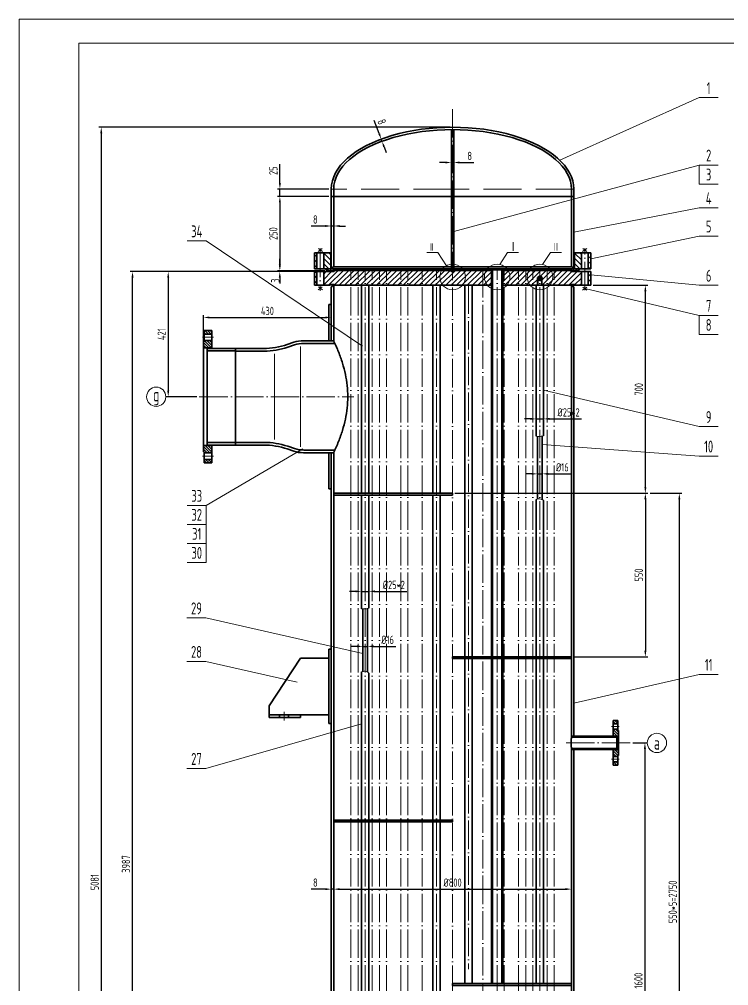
# Model space of a CAD drawing. Header units: millimetres. Extents: x -1140 to 3612, y -5124 to 1604.
# Drawn here: x -1140 to 1247, y -1648 to 1604 of the extents above; entities that cross this region are included whole.
import ezdxf
from ezdxf.enums import TextEntityAlignment as Align

# ---------------------------------------------------------------- set-up
doc = ezdxf.new("R2010")
doc.units = ezdxf.units.MM
doc.header["$LTSCALE"] = 4
for name, pattern in [('ACAD_ISO02W100', [11, 8, -3]), ('ACAD_ISO04W100', [30, 24, -3, 0, -3]), ('ACAD_ISO10W100', [18.7, 12, -3, 0.7, -3])]:
    doc.linetypes.add(name, pattern=pattern)
for name, color, linetype, lineweight in [('A 粗实线', 1, 'Continuous', 60), ('B 细实线', 7, 'Continuous', 30), ('中心线', 1, 'ACAD_ISO04W100', 18), ('中粗线', 3, 'Continuous', 35), ('标注', 7, 'Continuous', 18), ('细实线', 7, 'Continuous', 18), ('虚线', 2, 'ACAD_ISO02W100', 18)]:
    doc.layers.add(name, color=color, linetype=linetype, lineweight=lineweight)
doc.styles.add('HGCAD', font='gbenor.shx', dxfattribs={"width": 0.75, "bigfont": 'gbcbig.shx'})
doc.styles.add('HZTXT', font='Tssdeng.shx', dxfattribs={"bigfont": 'hztxt.shx'})
doc.dimstyles.new('HGCAD$0', dxfattribs={"dimscale": 8, "dimtxt": 3.5, "dimasz": 2.5, "dimexe": 1, "dimexo": 1, "dimgap": 1, "dimtad": 1, "dimdec": 1, "dimdsep": 46, "dimtxsty": 'HGCAD', "dimcen": 0, "dimadec": 1, "dimazin": 0, "dimtfac": 1, "dimtdec": 1, "dimtmove": 0, "dimatfit": 1, "dimfxl": 0, "dimarcsym": 0})
pattern_1 = [(315, (3e-12, -2477.64), (-8.980256, -8.980256), [])]

# ---------------------------------------------------------------- blocks, each defined once
blk = doc.blocks.new('*D2')
at = {"layer": 'Defpoints', "color": 0}
for p in [(782.8, 708.7), (966.5, 708.7), (317.8, 8.7)]:
    blk.add_point(p, dxfattribs=at)
at = {"layer": '标注', "color": 0, "lineweight": -2}
for p, q in [((790.8, 708.7), (974.5, 708.7)), ((966.5, 28.7), (966.5, 688.7)), ((325.8, 8.7), (974.5, 8.7))]:
    blk.add_line(p, q, dxfattribs=at)
at = {"layer": '标注', "color": 0}
for points in [[(963.2, 688.7), (969.9, 688.7), (966.5, 708.7)], [(963.2, 28.7), (969.9, 28.7), (966.5, 8.7)]]:
    blk.add_solid(points, dxfattribs=at)
at = {"layer": '标注', "color": 0, "insert": (944.5, 358.7), "char_height": 28, "attachment_point": 5, "rotation": 90, "style": 'HGCAD'}
blk.add_mtext('700', dxfattribs=at)
blk = doc.blocks.new('*D3')
at = {"layer": 'Defpoints', "color": 0}
for p in [(15.8, -506.3), (31.8, -506.3), (31.8, -506.3)]:
    blk.add_point(p, dxfattribs=at)
at = {"layer": '标注', "color": 0, "lineweight": -2}
for p, q in [((-4.2, -506.3), (-24.2, -506.3)), ((15.8, -506.3), (31.8, -506.3)), ((51.8, -506.3), (126.6, -506.3))]:
    blk.add_line(p, q, dxfattribs=at)
at = {"layer": '标注', "color": 0}
for points in [[(-4.2, -503), (-4.2, -509.7), (15.8, -506.3)], [(51.8, -503), (51.8, -509.7), (31.8, -506.3)]]:
    blk.add_solid(points, dxfattribs=at)
at = {"layer": '标注', "color": 0, "insert": (99.2, -484.3), "char_height": 28, "attachment_point": 5, "style": 'HGCAD'}
blk.add_mtext('%%C16', dxfattribs=at)
blk = doc.blocks.new('HGCAD#HGTFTK~A1Z~HGCAD图框')
at = {"layer": '细实线', "color": 7}
blk.add_lwpolyline([(10, -10), (-584, -10), (-584, 831), (10, 831)], close=True, dxfattribs=at)
at = {"layer": '细实线', "color": 2}
blk.add_lwpolyline([(0, 0), (-559, 0), (-559, 821), (0, 821)], close=True, dxfattribs=at)
blk = doc.blocks.new('*D38')
at = {"layer": 'Defpoints', "color": 0, "ltscale": 8}
for p in [(313.8, 1122.1), (321.8, 1122.1), (321.8, 1122.1)]:
    blk.add_point(p, dxfattribs=at)
at = {"layer": '标注', "color": 0, "lineweight": -2, "ltscale": 8}
for p, q in [((293.8, 1122.1), (273.8, 1122.1)), ((313.8, 1122.1), (321.8, 1122.1)), ((341.8, 1122.1), (389.1, 1122.1))]:
    blk.add_line(p, q, dxfattribs=at)
at = {"layer": '标注', "color": 0, "ltscale": 8}
for points in [[(293.8, 1125.4), (293.8, 1118.7), (313.8, 1122.1)], [(341.8, 1125.4), (341.8, 1118.7), (321.8, 1122.1)]]:
    blk.add_solid(points, dxfattribs=at)
at = {"layer": '标注', "color": 0, "ltscale": 8, "insert": (375.4, 1144.1), "char_height": 28, "attachment_point": 5, "style": 'HGCAD'}
blk.add_mtext('8', dxfattribs=at)
blk = doc.blocks.new('*D39')
at = {"layer": 'Defpoints', "color": 0, "ltscale": 8}
for p in [(77.7, 1200.8), (77.7, 1200.8), (80.3, 1193.6)]:
    blk.add_point(p, dxfattribs=at)
at = {"layer": '标注', "color": 0, "lineweight": -2, "ltscale": 8}
for p, q in [((70.7, 1219.6), (54.3, 1263.9)), ((80.3, 1193.6), (77.7, 1200.8)), ((87.3, 1174.9), (94.3, 1156.1))]:
    blk.add_line(p, q, dxfattribs=at)
at = {"layer": '标注', "color": 0, "ltscale": 8}
for points in [[(73.8, 1220.8), (67.6, 1218.4), (77.7, 1200.8)], [(90.4, 1176), (84.2, 1173.7), (80.3, 1193.6)]]:
    blk.add_solid(points, dxfattribs=at)
at = {"layer": '标注', "color": 0, "ltscale": 8, "insert": (79.6, 1258.8), "char_height": 28, "attachment_point": 5, "rotation": 290.36, "style": 'HGCAD'}
blk.add_mtext('8', dxfattribs=at)
blk = doc.blocks.new('*D40')
at = {"layer": 'Defpoints', "color": 0, "ltscale": 8}
for p in [(-90.2, 908.3), (-90.2, 908.3), (-82.2, 908.3)]:
    blk.add_point(p, dxfattribs=at)
at = {"layer": '标注', "color": 0, "lineweight": -2, "ltscale": 8}
for p, q in [((-110.2, 908.3), (-157.5, 908.3)), ((-82.2, 908.3), (-90.2, 908.3)), ((-62.2, 908.3), (-42.2, 908.3))]:
    blk.add_line(p, q, dxfattribs=at)
at = {"layer": '标注', "color": 0, "ltscale": 8}
for points in [[(-110.2, 911.6), (-110.2, 905), (-90.2, 908.3)], [(-62.2, 911.6), (-62.2, 905), (-82.2, 908.3)]]:
    blk.add_solid(points, dxfattribs=at)
at = {"layer": '标注', "color": 0, "ltscale": 8, "insert": (-143.9, 930.3), "char_height": 28, "attachment_point": 5, "style": 'HGCAD'}
blk.add_mtext('8', dxfattribs=at)
blk = doc.blocks.new('*D41')
at = {"layer": 'Defpoints', "color": 0, "ltscale": 8}
for p in [(-90.2, 1032.7), (-263.3, 1007.7), (-90.2, 1007.7)]:
    blk.add_point(p, dxfattribs=at)
at = {"layer": '标注', "color": 0, "lineweight": -2, "ltscale": 8}
for p, q in [((-263.3, 1052.7), (-263.3, 1116.1)), ((-98.2, 1032.7), (-271.3, 1032.7)), ((-263.3, 1007.7), (-263.3, 1032.7)), ((-98.2, 1007.7), (-271.3, 1007.7)), ((-263.3, 987.7), (-263.3, 967.7))]:
    blk.add_line(p, q, dxfattribs=at)
at = {"layer": '标注', "color": 0, "ltscale": 8}
for points in [[(-266.7, 1052.7), (-260, 1052.7), (-263.3, 1032.7)], [(-266.7, 987.7), (-260, 987.7), (-263.3, 1007.7)]]:
    blk.add_solid(points, dxfattribs=at)
at = {"layer": '标注', "color": 0, "ltscale": 8, "insert": (-285.3, 1094.4), "char_height": 28, "attachment_point": 5, "rotation": 90, "style": 'HGCAD'}
blk.add_mtext('25', dxfattribs=at)
blk = doc.blocks.new('*D42')
at = {"layer": 'Defpoints', "color": 0, "ltscale": 8}
for p in [(-263.3, 1007.7), (-263.3, 757.7), (-104.2, 757.7)]:
    blk.add_point(p, dxfattribs=at)
at = {"layer": '标注', "color": 0, "lineweight": -2, "ltscale": 8}
for p, q in [((-263.3, 987.7), (-263.3, 777.7)), ((-112.2, 757.7), (-271.3, 757.7))]:
    blk.add_line(p, q, dxfattribs=at)
at = {"layer": '标注', "color": 0, "ltscale": 8}
for points in [[(-266.7, 987.7), (-260, 987.7), (-263.3, 1007.7)], [(-266.7, 777.7), (-260, 777.7), (-263.3, 757.7)]]:
    blk.add_solid(points, dxfattribs=at)
at = {"layer": '标注', "color": 0, "ltscale": 8, "insert": (-285.3, 882.7), "char_height": 28, "attachment_point": 5, "rotation": 90, "style": 'HGCAD'}
blk.add_mtext('250', dxfattribs=at)
blk = doc.blocks.new('*D43')
at = {"layer": 'Defpoints', "color": 0, "ltscale": 8}
for p in [(-263.6, 754.7), (-112.2, 757.7), (-104.2, 754.7)]:
    blk.add_point(p, dxfattribs=at)
at = {"layer": '标注', "color": 0, "lineweight": -2, "ltscale": 8}
for p, q in [((-263.6, 777.7), (-263.6, 797.7)), ((-120.2, 757.7), (-271.6, 757.7)), ((-112.2, 754.7), (-271.6, 754.7)), ((-263.6, 757.7), (-263.6, 754.7)), ((-263.6, 734.7), (-263.6, 714.7))]:
    blk.add_line(p, q, dxfattribs=at)
at = {"layer": '标注', "color": 0, "ltscale": 8}
for points in [[(-266.9, 777.7), (-260.2, 777.7), (-263.6, 757.7)], [(-266.9, 734.7), (-260.2, 734.7), (-263.6, 754.7)]]:
    blk.add_solid(points, dxfattribs=at)
at = {"layer": '标注', "color": 0, "ltscale": 8, "insert": (-279, 724.5), "char_height": 28, "attachment_point": 5, "rotation": 90, "style": 'HGCAD'}
blk.add_mtext('3', dxfattribs=at)
blk = doc.blocks.new('*D44')
at = {"layer": 'Defpoints', "color": 0, "ltscale": 8}
for p in [(-263.6, 754.7), (-639.1, 333.7), (-534.4, 333.7)]:
    blk.add_point(p, dxfattribs=at)
at = {"layer": '标注', "color": 0, "lineweight": -2, "ltscale": 8}
for p, q in [((-271.6, 754.7), (-647.1, 754.7)), ((-639.1, 734.7), (-639.1, 353.7)), ((-542.4, 333.7), (-647.1, 333.7))]:
    blk.add_line(p, q, dxfattribs=at)
at = {"layer": '标注', "color": 0, "ltscale": 8}
for points in [[(-642.4, 734.7), (-635.7, 734.7), (-639.1, 754.7)], [(-642.4, 353.7), (-635.7, 353.7), (-639.1, 333.7)]]:
    blk.add_solid(points, dxfattribs=at)
at = {"layer": '标注', "color": 0, "ltscale": 8, "insert": (-661.1, 544.2), "char_height": 28, "attachment_point": 5, "rotation": 90, "style": 'HGCAD'}
blk.add_mtext('421', dxfattribs=at)
blk = doc.blocks.new('*D46')
at = {"layer": 'Defpoints', "color": 0, "ltscale": 8}
for p in [(966.5, 8.7), (716.3, -541.3), (966.5, -541.3)]:
    blk.add_point(p, dxfattribs=at)
at = {"layer": '标注', "color": 0, "lineweight": -2, "ltscale": 8}
for p, q in [((966.5, -11.3), (966.5, -521.3)), ((724.3, -541.3), (974.5, -541.3))]:
    blk.add_line(p, q, dxfattribs=at)
at = {"layer": '标注', "color": 0, "ltscale": 8}
for points in [[(963.2, -11.3), (969.9, -11.3), (966.5, 8.7)], [(963.2, -521.3), (969.9, -521.3), (966.5, -541.3)]]:
    blk.add_solid(points, dxfattribs=at)
at = {"layer": '标注', "color": 0, "ltscale": 8, "insert": (944.5, -266.3), "char_height": 28, "attachment_point": 5, "rotation": 90, "style": 'HGCAD'}
blk.add_mtext('550', dxfattribs=at)
blk = doc.blocks.new('*D47')
at = {"layer": 'Defpoints', "color": 0, "ltscale": 8}
for p in [(974.5, 8.7), (716.3, -2741.3), (1080.8, -2741.3)]:
    blk.add_point(p, dxfattribs=at)
at = {"layer": '标注', "color": 0, "lineweight": -2, "ltscale": 8}
for p, q in [((982.5, 8.7), (1088.8, 8.7)), ((1080.8, -11.3), (1080.8, -2721.3)), ((724.3, -2741.3), (1088.8, -2741.3))]:
    blk.add_line(p, q, dxfattribs=at)
at = {"layer": '标注', "color": 0, "ltscale": 8}
for points in [[(1077.5, -11.3), (1084.1, -11.3), (1080.8, 8.7)], [(1077.5, -2721.3), (1084.1, -2721.3), (1080.8, -2741.3)]]:
    blk.add_solid(points, dxfattribs=at)
at = {"layer": '标注', "color": 0, "ltscale": 8, "insert": (1058.8, -1366.3), "char_height": 28, "attachment_point": 5, "rotation": 90, "style": 'HGCAD'}
blk.add_mtext('550*5=2750', dxfattribs=at)
blk = doc.blocks.new('*D57')
at = {"layer": 'Defpoints', "color": 0, "ltscale": 8}
for p in [(915.9, -831.3), (915.9, -2431.3), (965.1, -2431.3)]:
    blk.add_point(p, dxfattribs=at)
at = {"layer": '标注', "color": 0, "lineweight": -2, "ltscale": 8}
for p, q in [((923.9, -831.3), (973.1, -831.3)), ((965.1, -851.3), (965.1, -2411.3)), ((923.9, -2431.3), (973.1, -2431.3))]:
    blk.add_line(p, q, dxfattribs=at)
at = {"layer": '标注', "color": 0, "ltscale": 8}
for points in [[(961.7, -851.3), (968.4, -851.3), (965.1, -831.3)], [(961.7, -2411.3), (968.4, -2411.3), (965.1, -2431.3)]]:
    blk.add_solid(points, dxfattribs=at)
at = {"layer": '标注', "color": 0, "ltscale": 8, "insert": (943.1, -1631.3), "char_height": 28, "attachment_point": 5, "rotation": 90, "style": 'HGCAD'}
blk.add_mtext('1600', dxfattribs=at)
blk = doc.blocks.new('*D58')
at = {"layer": 'Defpoints', "color": 0, "ltscale": 8}
for p in [(11.3, -321.4), (36.3, -321.4), (36.3, -321.4)]:
    blk.add_point(p, dxfattribs=at)
at = {"layer": '标注', "color": 0, "lineweight": -2, "ltscale": 8}
for p, q in [((-8.7, -321.4), (-28.7, -321.4)), ((11.3, -321.4), (36.3, -321.4)), ((56.3, -321.4), (164.2, -321.4))]:
    blk.add_line(p, q, dxfattribs=at)
at = {"layer": '标注', "color": 0, "ltscale": 8}
for points in [[(-8.7, -318), (-8.7, -324.7), (11.3, -321.4)], [(56.3, -318), (56.3, -324.7), (36.3, -321.4)]]:
    blk.add_solid(points, dxfattribs=at)
at = {"layer": '标注', "color": 0, "ltscale": 8, "insert": (120.2, -299.4), "char_height": 28, "attachment_point": 5, "style": 'HGCAD'}
blk.add_mtext('%%C25*2', dxfattribs=at)
blk = doc.blocks.new('*D59')
at = {"layer": 'Defpoints', "color": 0, "ltscale": 8}
for p in [(-759.2, 754.7), (-378.6, 754.7), (-271.2, -3232.3)]:
    blk.add_point(p, dxfattribs=at)
at = {"layer": '标注', "color": 0, "lineweight": -2, "ltscale": 8}
for p, q in [((-386.6, 754.7), (-767.2, 754.7)), ((-759.2, -3212.3), (-759.2, 734.7)), ((-279.2, -3232.3), (-767.2, -3232.3))]:
    blk.add_line(p, q, dxfattribs=at)
at = {"layer": '标注', "color": 0, "ltscale": 8}
for points in [[(-762.5, 734.7), (-755.8, 734.7), (-759.2, 754.7)], [(-762.5, -3212.3), (-755.8, -3212.3), (-759.2, -3232.3)]]:
    blk.add_solid(points, dxfattribs=at)
at = {"layer": '标注', "color": 0, "ltscale": 8, "insert": (-781.2, -1238.8), "char_height": 28, "attachment_point": 5, "rotation": 90, "style": 'HGCAD'}
blk.add_mtext('3987', dxfattribs=at)
blk = doc.blocks.new('*D60')
at = {"layer": 'Defpoints', "color": 0, "ltscale": 8}
for p in [(317.8, 1240.7), (-864.4, -3840.4), (-168.6, -3840.4)]:
    blk.add_point(p, dxfattribs=at)
at = {"layer": '标注', "color": 0, "lineweight": -2, "ltscale": 8}
for p, q in [((309.8, 1240.7), (-872.4, 1240.7)), ((-864.4, 1220.7), (-864.4, -3820.4)), ((-176.6, -3840.4), (-872.4, -3840.4))]:
    blk.add_line(p, q, dxfattribs=at)
at = {"layer": '标注', "color": 0, "ltscale": 8}
for points in [[(-867.8, 1220.7), (-861.1, 1220.7), (-864.4, 1240.7)], [(-867.8, -3820.4), (-861.1, -3820.4), (-864.4, -3840.4)]]:
    blk.add_solid(points, dxfattribs=at)
at = {"layer": '标注', "color": 0, "ltscale": 8, "insert": (-886.4, -1299.9), "char_height": 28, "attachment_point": 5, "rotation": 90, "style": 'HGCAD'}
blk.add_mtext('5081', dxfattribs=at)
blk = doc.blocks.new('*D64')
at = {"layer": 'Defpoints', "color": 0}
for p in [(603.8, 74.2), (619.8, 74.2), (619.8, 74.2)]:
    blk.add_point(p, dxfattribs=at)
at = {"layer": '标注', "color": 0, "lineweight": -2}
for p, q in [((583.8, 74.2), (563.8, 74.2)), ((603.8, 74.2), (619.8, 74.2)), ((639.8, 74.2), (714.6, 74.2))]:
    blk.add_line(p, q, dxfattribs=at)
at = {"layer": '标注', "color": 0}
for points in [[(583.8, 77.5), (583.8, 70.8), (603.8, 74.2)], [(639.8, 77.5), (639.8, 70.8), (619.8, 74.2)]]:
    blk.add_solid(points, dxfattribs=at)
at = {"layer": '标注', "color": 0, "insert": (687.2, 96.2), "char_height": 28, "attachment_point": 5, "style": 'HGCAD'}
blk.add_mtext('%%C16', dxfattribs=at)
blk = doc.blocks.new('*D63')
at = {"layer": 'Defpoints', "color": 0, "ltscale": 8}
for p in [(599.3, 259.1), (624.3, 259.1), (624.3, 259.1)]:
    blk.add_point(p, dxfattribs=at)
at = {"layer": '标注', "color": 0, "lineweight": -2, "ltscale": 8}
for p, q in [((579.3, 259.1), (559.3, 259.1)), ((599.3, 259.1), (624.3, 259.1)), ((644.3, 259.1), (752.2, 259.1))]:
    blk.add_line(p, q, dxfattribs=at)
at = {"layer": '标注', "color": 0, "ltscale": 8}
for points in [[(579.3, 262.5), (579.3, 255.8), (599.3, 259.1)], [(644.3, 262.5), (644.3, 255.8), (624.3, 259.1)]]:
    blk.add_solid(points, dxfattribs=at)
at = {"layer": '标注', "color": 0, "ltscale": 8, "insert": (708.2, 281.1), "char_height": 28, "attachment_point": 5, "style": 'HGCAD'}
blk.add_mtext('%%C25*2', dxfattribs=at)
blk = doc.blocks.new('*D66')
at = {"layer": 'Defpoints', "color": 0, "ltscale": 8}
for p in [(-90.2, 611.7), (-90.2, 600.5), (-520.2, 468.8)]:
    blk.add_point(p, dxfattribs=at)
at = {"layer": '标注', "color": 0, "lineweight": -2, "ltscale": 8}
for p, q in [((-520.2, 476.8), (-520.2, 608.5)), ((-500.2, 600.5), (-110.2, 600.5)), ((-90.2, 603.7), (-90.2, 592.5))]:
    blk.add_line(p, q, dxfattribs=at)
at = {"layer": '标注', "color": 0, "ltscale": 8}
for points in [[(-500.2, 603.8), (-500.2, 597.2), (-520.2, 600.5)], [(-110.2, 603.8), (-110.2, 597.2), (-90.2, 600.5)]]:
    blk.add_solid(points, dxfattribs=at)
at = {"layer": '标注', "color": 0, "ltscale": 8, "insert": (-305.2, 622.5), "char_height": 28, "attachment_point": 5, "style": 'HGCAD'}
blk.add_mtext('430', dxfattribs=at)
blk = doc.blocks.new('*D69')
at = {"layer": 'Defpoints', "color": 0, "ltscale": 8}
for p in [(-82.2, -1323.5), (717.8, -1323.5), (717.8, -1323.5)]:
    blk.add_point(p, dxfattribs=at)
at = {"layer": '标注', "color": 0, "lineweight": -2, "ltscale": 8}
blk.add_line((-62.2, -1323.5), (697.8, -1323.5), dxfattribs=at)
at = {"layer": '标注', "color": 0, "ltscale": 8}
for points in [[(-62.2, -1320.1), (-62.2, -1326.8), (-82.2, -1323.5)], [(697.8, -1320.1), (697.8, -1326.8), (717.8, -1323.5)]]:
    blk.add_solid(points, dxfattribs=at)
at = {"layer": '标注', "color": 0, "ltscale": 8, "insert": (317.8, -1301.5), "char_height": 28, "attachment_point": 5, "style": 'HGCAD'}
blk.add_mtext('%%C800', dxfattribs=at)
blk = doc.blocks.new('*D70')
at = {"layer": 'Defpoints', "color": 0, "ltscale": 8}
for p in [(-90.2, -1323.5), (-90.2, -1323.5), (-82.2, -1323.5)]:
    blk.add_point(p, dxfattribs=at)
at = {"layer": '标注', "color": 0, "lineweight": -2, "ltscale": 8}
for p, q in [((-110.2, -1323.5), (-157.5, -1323.5)), ((-82.2, -1323.5), (-90.2, -1323.5)), ((-62.2, -1323.5), (-42.2, -1323.5))]:
    blk.add_line(p, q, dxfattribs=at)
at = {"layer": '标注', "color": 0, "ltscale": 8}
for points in [[(-110.2, -1320.1), (-110.2, -1326.8), (-90.2, -1323.5)], [(-62.2, -1320.1), (-62.2, -1326.8), (-82.2, -1323.5)]]:
    blk.add_solid(points, dxfattribs=at)
at = {"layer": '标注', "color": 0, "ltscale": 8, "insert": (-143.9, -1301.5), "char_height": 28, "attachment_point": 5, "style": 'HGCAD'}
blk.add_mtext('8', dxfattribs=at)

msp = doc.modelspace()

# ---------------------------------------------------------------- hatches: boundary and pattern name
at = {"layer": '中粗线', "ltscale": 8}
h = msp.add_hatch(dxfattribs=at)
h.set_pattern_fill('ANSI37', color=256, style=0)
h.set_pattern_definition([(315, (3e-12, -2477.6405), (-2.245064, -2.245064), []), (225, (3e-12, -2477.6405), (-2.245064, 2.245064), [])])
h.paths.add_polyline_path([(317.78, 757.68), (317.78, 754.68), (313.28, 754.68), (313.28, 757.68)])
h.paths.add_polyline_path([(317.78, 757.68), (322.28, 757.68), (322.28, 754.68), (317.78, 754.68)])
at = {"layer": '细实线', "ltscale": 8}
h = msp.add_hatch(dxfattribs=at)
h.set_pattern_fill('ANSI31', color=256, scale=4, style=0)
h.set_pattern_definition(pattern_1)
h.paths.add_polyline_path([(-138.72, 817.68), (-147.22, 817.68), (-147.22, 763.68), (-138.72, 763.68)])
h = msp.add_hatch(dxfattribs=at)
h.set_pattern_fill('ANSI31', color=256, scale=4, style=0)
h.set_pattern_definition(pattern_1)
h.paths.add_polyline_path([(-138.72, 763.68), (-147.22, 763.68), (-147.22, 817.68), (-138.72, 817.68)], flags=17)
h.paths.add_polyline_path([(-92.22, 763.68), (-115.72, 763.68), (-115.72, 817.68), (-97.41, 817.68), (-92.22, 814.68)], flags=17)
h.paths.add_polyline_path([(782.78, 763.68), (782.78, 817.68), (774.28, 817.68), (774.28, 763.68)])
h.paths.add_polyline_path([(-147.22, 763.68), (-147.22, 817.68), (-138.72, 817.68), (-138.72, 763.68)])
h.paths.add_polyline_path([(751.28, 763.68), (751.28, 817.68), (732.98, 817.68), (727.78, 814.68), (727.78, 763.68)])
h.paths.add_polyline_path([(-115.72, 763.68), (-115.72, 817.68), (-97.41, 817.68), (-92.22, 814.68), (-92.22, 763.68)])
h = msp.add_hatch(dxfattribs=at)
h.set_pattern_fill('ANSI31', color=256, scale=4, style=0)
h.set_pattern_definition(pattern_1)
h.paths.add_polyline_path([(-92.22, 814.68), (-97.41, 817.68), (-115.72, 817.68), (-115.72, 763.68), (-92.22, 763.68)])
h = msp.add_hatch(dxfattribs=at)
h.set_pattern_fill('ANSI31', color=256, scale=4, style=0)
h.paths.add_polyline_path([(782.78, 754.68), (774.28, 754.68), (774.28, 752.68), (782.78, 752.68)])
h.paths.add_polyline_path([(611.78, 758.68), (587.78, 758.68), (587.78, 752.68), (611.78, 752.68)])
h.paths.add_polyline_path([(635.78, 758.68), (611.78, 758.68), (611.78, 752.68), (635.78, 752.68)])
h.paths.add_polyline_path([(659.78, 758.68), (635.78, 758.68), (635.78, 752.68), (659.78, 752.68)])
h.paths.add_polyline_path([(751.28, 754.68), (717.78, 754.68), (715.78, 754.68), (715.78, 758.68), (659.78, 758.68), (659.78, 752.68), (751.28, 752.68)])
h.paths.add_polyline_path([(448.78, 758.68), (419.78, 758.68), (419.78, 752.68), (448.78, 752.68)])
h.paths.add_polyline_path([(491.78, 758.68), (486.78, 758.68), (486.78, 752.68), (491.78, 752.68)])
h.paths.add_polyline_path([(539.78, 758.68), (491.78, 758.68), (491.78, 752.68), (539.78, 752.68)])
h.paths.add_polyline_path([(563.78, 758.68), (539.78, 758.68), (539.78, 752.68), (563.78, 752.68)])
h.paths.add_polyline_path([(587.78, 758.68), (563.78, 758.68), (563.78, 752.68), (587.78, 752.68)])
h.paths.add_polyline_path([(419.78, 758.68), (322.78, 758.68), (322.78, 754.68), (317.78, 754.68), (317.78, 752.68), (419.78, 752.68)])
h.paths.add_polyline_path([(-0.22, 758.68), (-24.22, 758.68), (-24.22, 752.68), (-0.22, 752.68)])
h.paths.add_polyline_path([(23.78, 758.68), (-0.22, 758.68), (-0.22, 752.68), (23.78, 752.68)])
h.paths.add_polyline_path([(47.78, 758.68), (23.78, 758.68), (23.78, 752.68), (47.78, 752.68)])
h.paths.add_polyline_path([(71.78, 758.68), (47.78, 758.68), (47.78, 752.68), (71.78, 752.68)])
h.paths.add_polyline_path([(95.78, 758.68), (71.78, 758.68), (71.78, 752.68), (95.78, 752.68)])
h.paths.add_polyline_path([(143.78, 758.68), (95.78, 758.68), (95.78, 752.68), (143.78, 752.68)])
h.paths.add_polyline_path([(167.78, 758.68), (143.78, 758.68), (143.78, 752.68), (167.78, 752.68)])
h.paths.add_polyline_path([(215.78, 758.68), (167.78, 758.68), (167.78, 752.68), (215.78, 752.68)])
h.paths.add_polyline_path([(263.78, 758.68), (215.78, 758.68), (215.78, 752.68), (263.78, 752.68)])
h.paths.add_polyline_path([(317.78, 754.68), (312.78, 754.68), (312.78, 758.68), (263.78, 758.68), (263.78, 752.68), (317.78, 752.68)])
h.paths.add_polyline_path([(-138.72, 754.68), (-147.22, 754.68), (-147.22, 752.68), (-138.72, 752.68)])
h.paths.add_polyline_path([(-24.22, 758.68), (-80.22, 758.68), (-80.22, 754.68), (-104.22, 754.68), (-115.72, 754.68), (-115.72, 752.68), (-24.22, 752.68)])
h.paths.add_polyline_path([(438.78, 752.68), (419.78, 752.68), (419.78, 708.68), (438.78, 708.68)])
h.paths.add_polyline_path([(419.78, 752.68), (400.78, 752.68), (400.78, 708.68), (419.78, 708.68)])
h.paths.add_polyline_path([(-138.72, 708.68), (-147.22, 708.68), (-147.22, 752.68), (-138.72, 752.68)])
h.paths.add_polyline_path([(317.78, 708.68), (-80.72, 708.68), (-80.72, 711.68), (-91.72, 711.68), (-94.72, 708.68), (-115.72, 708.68), (-115.72, 752.68), (317.78, 752.68)])
h.paths.add_polyline_path([(400.78, 708.68), (317.78, 708.68), (317.78, 752.68), (400.78, 752.68)])
h.paths.add_polyline_path([(782.78, 708.68), (774.28, 708.68), (774.28, 752.68), (782.78, 752.68)])
h.paths.add_polyline_path([(449.67, 753.55), (449.67, 747.36), (454.92, 747.36), (454.92, 753.55)], flags=9)
h.paths.add_polyline_path([(448.78, 708.68), (448.78, 752.68), (438.78, 752.68), (438.78, 708.68)])
h.paths.add_polyline_path([(603.78, 727.18), (605.28, 727.18), (605.28, 735.05), (611.78, 738.8), (618.28, 735.05), (618.28, 727.18), (619.78, 727.18), (619.78, 708.68), (716.28, 708.68), (716.28, 711.68), (727.28, 711.68), (730.28, 708.68), (751.28, 708.68), (751.28, 752.68), (486.78, 752.68), (486.78, 708.68), (603.78, 708.68)])
h = msp.add_hatch(dxfattribs=at)
h.set_pattern_fill('_USER', color=256, scale=2, angle=45, style=0, double=1, pattern_type=0)
h.set_pattern_definition([(315, (18.4045, 2060.4297), (-1.4142136, -1.4142136), []), (225, (18.4045, 2060.4297), (-1.4142136, 1.4142136), [])])
h.paths.add_polyline_path([(740.28, 757.68), (746.28, 763.68), (740.28, 763.68)])
h.paths.add_polyline_path([(-104.72, 757.68), (-110.72, 763.68), (-104.72, 763.68)])
h = msp.add_hatch(dxfattribs=at)
h.set_pattern_fill('ANSI31', color=256, scale=2, style=0)
h.paths.add_polyline_path([(740.28, 763.68), (717.78, 763.68), (717.78, 757.68), (739.78, 757.68), (740.28, 757.68)])
h.paths.add_polyline_path([(-82.22, 757.68), (-104.22, 757.68), (-104.72, 757.68), (-104.72, 763.68), (-82.22, 763.68)])
h = msp.add_hatch(dxfattribs=at)
h.set_pattern_fill('_USER', color=256, scale=2, angle=45, style=0, double=1, pattern_type=0)
h.set_pattern_definition([(45, (-2e-12, -3), (-1.4142136, 1.4142136), []), (135, (-2e-12, -3), (-1.4142136, -1.4142136), [])])
h.paths.add_polyline_path([(739.78, 754.68), (739.78, 757.68), (719.78, 757.68), (719.78, 754.68)])
h.paths.add_polyline_path([(-104.22, 754.68), (-104.22, 757.68), (-84.22, 757.68), (-84.22, 754.68)])
h = msp.add_hatch(dxfattribs=at)
h.set_pattern_fill('ANSI31', color=256, scale=2, angle=90, style=0)
h.set_pattern_definition([(135, (-130, 0.086), (-4.49013, -4.49013), [])])
h.paths.add_polyline_path([(-492.22, 556.27), (-518.22, 556.27), (-518.22, 544.77), (-492.22, 544.77)])
h.paths.add_polyline_path([(-492.22, 111.27), (-518.22, 111.27), (-518.22, 122.77), (-492.22, 122.77)])
h.paths.add_polyline_path([(-492.22, 497.77), (-520.22, 497.77), (-520.22, 518.77), (-518.22, 518.77), (-518.22, 522.77), (-492.22, 522.77)])
h.paths.add_polyline_path([(-492.22, 169.77), (-520.22, 169.77), (-520.22, 148.77), (-518.22, 148.77), (-518.22, 144.77), (-492.22, 144.77)])
h = msp.add_hatch(dxfattribs=at)
h.set_pattern_fill('ANSI31', color=256, scale=2, angle=90, style=0)
h.paths.add_polyline_path([(857.78, -906.32), (873.78, -906.32), (873.78, -895.32), (857.78, -895.32)])
h.paths.add_polyline_path([(857.78, -756.32), (873.78, -756.32), (873.78, -767.32), (857.78, -767.32)])
h.paths.add_polyline_path([(857.78, -854.32), (875.78, -854.32), (875.78, -873.32), (873.78, -873.32), (873.78, -877.32), (857.78, -877.32)])
h.paths.add_polyline_path([(857.78, -808.32), (875.78, -808.32), (875.78, -789.32), (873.78, -789.32), (873.78, -785.32), (857.78, -785.32)])

# ---------------------------------------------------------------- linework, layer by layer
at = {"layer": 'A 粗实线'}
for p, q in [((611.78, 732.51), (603.78, 732.51)), ((603.78, 727.18), (605.28, 728.68)), ((611.78, 727.18), (603.78, 727.18)), ((605.28, 735.05), (611.78, 738.8)), ((605.28, 728.68), (605.28, 735.05)), ((611.78, 735.05), (605.28, 735.05)), ((611.78, 728.68), (605.28, 728.68)), ((618.28, 735.05), (611.78, 738.8)), ((611.78, 735.05), (618.28, 735.05)), ((611.78, 732.51), (619.78, 732.51)), ((611.78, 728.68), (618.28, 728.68)), ((611.78, 727.18), (619.78, 727.18)), ((618.28, 728.68), (618.28, 735.05)), ((619.78, 727.18), (618.28, 728.68))]:
    msp.add_line(p, q, dxfattribs=at)
at = {"layer": 'B 细实线'}
for p, q in [((603.78, 708.68), (603.78, 732.51)), ((605.28, 708.68), (605.28, 728.68)), ((618.28, 708.68), (618.28, 728.68)), ((619.78, 708.68), (619.78, 732.51))]:
    msp.add_line(p, q, dxfattribs=at)
at = {"layer": '中心线'}
for p, q in [((317.78, 1302.06), (317.78, -3751.94)), ((-127.22, 832.1), (-127.22, 689.68)), ((762.78, 691.85), (762.78, 832.39)), ((-24.22, -3236.32), (-24.22, 758.68)), ((-0.22, -3236.32), (-0.22, 758.68)), ((23.78, -3236.32), (23.78, 758.68)), ((47.78, -3236.32), (47.78, 758.68)), ((71.78, -3236.32), (71.78, 758.68)), ((95.78, -3236.32), (95.78, 758.68)), ((143.78, -3236.32), (143.78, 758.68)), ((167.78, -3236.32), (167.78, 758.68)), ((215.78, -3236.32), (215.78, 758.68)), ((263.78, -3236.32), (263.78, 758.68)), ((419.78, 763.68), (419.78, -3236.32)), ((467.78, -3236.32), (467.78, 758.68)), ((491.78, -3236.32), (491.78, 758.68)), ((539.78, -3236.32), (539.78, 758.68)), ((563.78, -3236.32), (563.78, 758.68)), ((587.78, -3236.32), (587.78, 758.68)), ((611.78, -3236.32), (611.78, 758.68)), ((635.78, -3236.32), (635.78, 758.68)), ((659.78, -3236.32), (659.78, 758.68)), ((371.78, 708.68), (371.78, -1593.25)), ((-487.22, 533.77), (-523.22, 533.77)), ((-534.37, 333.68), (-14.04, 333.68)), ((-487.22, 133.77), (-523.22, 133.77)), ((875.78, -789.32), (873.78, -789.32)), ((915.95, -831.32), (697.65, -831.32))]:
    msp.add_line(p, q, dxfattribs=at)
at = {"layer": '中心线', "color": 1, "linetype": 'ACAD_ISO10W100'}
for p, q in [((852.78, -776.32), (878.78, -776.32)), ((851.78, -831.32), (883.78, -831.32)), ((852.78, -886.32), (878.78, -886.32))]:
    msp.add_line(p, q, dxfattribs=at)
at = {"layer": '中粗线', "ltscale": 8}
for p, q in [((313.78, 757.68), (313.78, 1232.67)), ((321.78, 757.68), (321.78, 1232.67)), ((-90.22, 1007.68), (-90.22, 1032.68)), ((-82.22, 1007.68), (-82.22, 1032.68)), ((717.78, 1007.68), (717.78, 1032.68)), ((725.78, 1007.68), (725.78, 1032.68)), ((-90.22, 768.54), (-90.22, 1007.68)), ((313.78, 1007.68), (-90.22, 1007.68)), ((313.78, 1007.68), (-90.22, 1007.68)), ((-82.22, 770.68), (-82.22, 1007.68)), ((725.78, 1007.68), (321.78, 1007.68)), ((725.78, 1007.68), (321.78, 1007.68)), ((717.78, 770.68), (717.78, 1007.68)), ((725.78, 768.54), (725.78, 1007.68)), ((-90.22, 817.68), (-147.22, 817.68)), ((-147.22, 763.68), (-147.22, 817.68)), ((-138.72, 763.68), (-138.72, 817.68)), ((-115.72, 763.68), (-115.72, 817.68)), ((-92.22, 814.68), (-97.41, 817.68)), ((-92.22, 763.68), (-92.22, 814.68)), ((-90.22, 814.68), (-92.22, 814.68)), ((782.78, 817.68), (725.78, 817.68)), ((727.78, 814.68), (725.78, 814.68)), ((727.78, 814.68), (732.98, 817.68)), ((727.78, 763.68), (727.78, 814.68)), ((751.28, 763.68), (751.28, 817.68)), ((774.28, 763.68), (774.28, 817.68)), ((782.78, 763.68), (782.78, 817.68)), ((313.78, 763.68), (-147.22, 763.68)), ((313.78, 763.68), (-147.22, 763.68)), ((-147.22, 754.68), (-147.22, 708.68)), ((-147.22, 754.68), (-82.22, 754.68)), ((-147.22, 752.68), (-138.72, 752.68)), ((-138.72, 754.68), (-138.72, 708.68)), ((-115.72, 754.68), (-115.72, 708.68)), ((-104.72, 757.68), (-110.72, 763.68)), ((-104.72, 757.68), (-104.72, 763.68)), ((-104.72, 757.68), (-82.22, 757.68)), ((-80.22, 757.68), (-104.22, 757.68)), ((-80.22, 754.68), (-104.22, 754.68)), ((-82.22, 770.68), (-92.22, 768)), ((313.78, 770.68), (-82.22, 770.68)), ((-82.22, 757.68), (-82.22, 763.68)), ((-82.22, 758.68), (313.78, 758.68)), ((-82.22, 754.68), (-80.22, 754.68)), ((-82.22, 754.68), (-80.22, 754.68)), ((313.78, 758.68), (-80.22, 758.68)), ((-80.22, 758.68), (-80.22, 754.68)), ((312.78, 754.68), (312.78, 758.68)), ((322.78, 754.68), (312.78, 754.68)), ((313.28, 754.68), (313.28, 757.68)), ((322.28, 757.68), (313.28, 757.68)), ((717.78, 770.68), (321.78, 770.68)), ((782.78, 763.68), (321.78, 763.68)), ((782.78, 763.68), (321.78, 763.68)), ((321.78, 758.68), (400.78, 758.68)), ((448.78, 758.68), (321.78, 758.68)), ((322.28, 754.68), (322.28, 757.68)), ((322.78, 754.68), (322.78, 758.68)), ((438.78, 758.68), (448.78, 758.68)), ((448.78, 761.18), (448.78, -541.32)), ((448.78, 761.18), (486.78, 761.18)), ((448.78, 761.18), (486.78, 761.18)), ((448.78, 761.18), (486.78, 761.18)), ((451.78, 761.18), (451.78, -541.32)), ((483.78, 761.18), (483.78, -541.32)), ((486.78, 761.18), (486.78, -541.32)), ((715.78, 758.68), (486.78, 758.68)), ((486.78, 758.68), (717.78, 758.68)), ((715.78, 758.68), (715.78, 754.68)), ((717.78, 754.68), (715.78, 754.68)), ((717.78, 770.68), (727.78, 768)), ((717.78, 757.68), (717.78, 763.68)), ((717.78, 757.68), (740.28, 757.68)), ((782.78, 754.68), (717.78, 754.68)), ((740.28, 757.68), (740.28, 763.68)), ((740.28, 757.68), (746.28, 763.68)), ((751.28, 754.68), (751.28, 708.68)), ((774.28, 754.68), (774.28, 708.68)), ((782.78, 754.68), (782.78, 708.68)), ((-94.72, 708.68), (-147.22, 708.68)), ((-94.72, 708.68), (-91.72, 711.68)), ((-80.72, 711.68), (-91.72, 711.68)), ((-84.22, 711.68), (-90.22, 701.29)), ((-90.22, 701.29), (-90.22, 522.18)), ((-82.22, 711.68), (-82.22, 522.06)), ((-80.72, 711.68), (-80.72, 708.68)), ((448.78, 708.68), (-80.72, 708.68)), ((717.78, 708.68), (486.78, 708.68)), ((716.28, 711.68), (727.28, 711.68)), ((716.28, 711.68), (716.28, 708.68)), ((717.78, 711.68), (717.78, -808.82)), ((719.78, 711.68), (725.78, 701.29)), ((782.78, 708.68), (721.52, 708.68)), ((725.78, 701.29), (725.78, -808.82)), ((730.28, 708.68), (727.28, 711.68)), ((-98.22, 643.68), (-90.22, 643.68)), ((-98.22, 643.68), (-98.22, 522.18)), ((-492.22, 556.27), (-518.22, 556.27)), ((-518.22, 556.27), (-518.22, 518.77)), ((-492.22, 556.27), (-492.22, 496.27)), ((-492.22, 544.77), (-518.22, 544.77)), ((-492.22, 522.77), (-518.22, 522.77)), ((-82.22, 522.18), (-184.06, 522.18)), ((-518.22, 518.77), (-520.22, 518.77)), ((-520.22, 518.77), (-520.22, 148.77)), ((-492.22, 497.77), (-520.22, 497.77)), ((-520.22, 496.35), (-520.22, 171.18)), ((-520.22, 496.27), (-520.22, 171.27)), ((-508.22, 496.27), (-508.22, 171.27)), ((-412.22, 496.27), (-508.22, 496.27)), ((-412.22, 488.29), (-508.22, 488.29)), ((-412.22, 496.35), (-412.22, 171.18)), ((-318.31, 496.27), (-412.22, 496.27)), ((-238.38, 509.39), (-216.03, 516.93)), ((-236.9, 500.39), (-214.55, 507.93)), ((-78.17, 513.18), (-182.58, 513.18)), ((-316.83, 487.27), (-412.22, 487.27)), ((-492.22, 169.77), (-520.22, 169.77)), ((-412.22, 179.24), (-508.22, 179.24)), ((-412.22, 171.27), (-508.22, 171.27)), ((-492.22, 171.27), (-492.22, 111.27)), ((-316.83, 180.09), (-412.22, 180.09)), ((-318.31, 171.09), (-412.22, 171.09)), ((-236.9, 166.97), (-214.55, 159.43)), ((-520.22, 148.77), (-518.22, 148.77)), ((-518.22, 111.27), (-518.22, 148.77)), ((-492.22, 144.77), (-518.22, 144.77)), ((-238.38, 157.97), (-216.03, 150.43)), ((-82.22, 145.18), (-184.06, 145.18)), ((-78.17, 154.18), (-182.58, 154.18)), ((-98.22, 145.18), (-98.22, 23.68)), ((-90.22, 145.18), (-90.22, -3178.93)), ((-82.22, 145.18), (-82.22, -3189.32)), ((-492.22, 122.77), (-518.22, 122.77)), ((-492.22, 111.27), (-518.22, 111.27)), ((-98.22, 23.68), (-90.22, 23.68)), ((-90.22, -516.32), (-98.22, -516.32)), ((-98.22, -766.32), (-98.22, -516.32)), ((-194.36, -546.32), (-299.36, -706.32)), ((-98.22, -546.32), (-194.36, -546.32)), ((448.78, -547.32), (448.78, -1641.32)), ((451.78, -547.32), (451.78, -1641.32)), ((483.78, -547.32), (483.78, -1641.32)), ((486.78, -547.32), (486.78, -1641.32)), ((-299.36, -706.32), (-299.36, -746.32)), ((-98.22, -736.32), (-299.36, -736.32)), ((-299.36, -746.32), (-194.36, -746.32)), ((-264.36, -746.32), (-264.36, -736.32)), ((-234.36, -746.32), (-234.36, -736.32)), ((-194.36, -736.32), (-194.36, -746.32)), ((-90.22, -766.32), (-98.22, -766.32)), ((857.78, -756.32), (873.78, -756.32)), ((857.78, -808.82), (857.78, -756.32)), ((857.78, -767.32), (873.78, -767.32)), ((873.78, -756.32), (873.78, -789.32)), ((870.78, -812.32), (717.6, -812.32)), ((717.78, -808.82), (870.78, -808.82)), ((857.78, -785.32), (873.78, -785.32)), ((857.78, -808.32), (875.78, -808.32)), ((870.78, -853.82), (870.78, -808.82)), ((875.78, -873.32), (875.78, -789.32)), ((875.78, -808.82), (875.78, -853.82)), ((870.78, -850.32), (717.6, -850.32)), ((717.78, -853.82), (870.78, -853.82)), ((717.78, -853.82), (717.78, -2408.82)), ((725.78, -853.82), (725.78, -2408.82)), ((857.78, -906.32), (857.78, -853.82)), ((857.78, -854.32), (875.78, -854.32)), ((857.78, -877.32), (873.78, -877.32)), ((873.78, -906.32), (873.78, -873.32)), ((873.78, -873.32), (875.78, -873.32)), ((857.78, -895.32), (873.78, -895.32)), ((857.78, -906.32), (873.78, -906.32))]:
    msp.add_line(p, q, dxfattribs=at)
at = {"layer": '中粗线', "ltscale": 5}
for p, q in [((11.28, 708.68), (11.28, 8.68)), ((36.28, 708.68), (36.28, 8.68)), ((251.28, 708.68), (251.28, 8.68)), ((276.28, 708.68), (276.28, 8.68)), ((359.28, 708.68), (359.28, -541.32)), ((384.28, 708.68), (384.28, -541.32)), ((599.28, 708.68), (599.28, 200.67)), ((624.28, 708.68), (624.28, 202.11)), ((603.78, -10.55), (603.78, 200.28)), ((619.78, -12.71), (619.78, 201.16)), ((317.78, 8.68), (-80.72, 8.68)), ((317.78, 2.68), (-80.72, 2.68)), ((11.28, 0.68), (11.28, -379.82)), ((36.28, 0.68), (36.28, -378.37)), ((251.28, 2.68), (251.28, -1091.32)), ((276.28, 2.68), (276.28, -1091.32)), ((317.78, 8.68), (317.78, 2.68)), ((599.28, -11.89), (599.28, -541.32)), ((624.28, -15.55), (624.28, -541.32)), ((15.78, -591.03), (15.78, -380.2)), ((31.78, -593.19), (31.78, -379.33)), ((317.78, -541.32), (716.28, -541.32)), ((317.78, -541.32), (317.78, -547.32)), ((317.78, -547.32), (716.28, -547.32)), ((359.28, -547.32), (359.28, -1641.32)), ((384.28, -547.32), (384.28, -1641.32)), ((599.28, -547.32), (599.28, -1641.32)), ((624.28, -547.32), (624.28, -1641.32)), ((11.28, -592.37), (11.28, -1091.32)), ((36.28, -596.03), (36.28, -1091.32)), ((317.78, -1091.32), (-80.72, -1091.32)), ((317.78, -1097.32), (-80.72, -1097.32)), ((11.28, -1099.32), (11.28, -2191.32)), ((36.28, -1099.32), (36.28, -2191.32)), ((251.28, -1099.32), (251.28, -2191.32)), ((276.28, -1099.32), (276.28, -2191.32)), ((317.78, -1091.32), (317.78, -1097.32)), ((317.78, -1641.32), (716.28, -1641.32)), ((317.78, -1641.32), (317.78, -1647.32)), ((317.78, -1647.32), (716.28, -1647.32))]:
    msp.add_line(p, q, dxfattribs=at)
at = {"layer": '中粗线', "ltscale": 8}
for centre, radius, start, end in [((-184.06, 422.18), 100, 90, 108.64746), ((-318.31, 746.27), 250, 270, 288.64746), ((-316.83, 737.27), 250, 270, 288.64746), ((-182.58, 413.18), 100, 90, 108.64746), ((-318.31, -78.91), 250, 71.35254, 90), ((-316.83, -69.91), 250, 71.35254, 90), ((-184.06, 245.18), 100, 251.35254, 270), ((-182.58, 254.18), 100, 251.35254, 270)]:
    msp.add_arc(centre, radius, start, end, dxfattribs=at)
for major_axis, ratio in [((408, 0), 0.5098039), ((400, 0), 0.5)]:
    msp.add_ellipse((317.78, 1032.68), major_axis=major_axis, ratio=ratio, start_param=0, end_param=3.1415927, dxfattribs=at)
for points in [[(-82.22, 145.18), (-65.89, 182.88), (-52.7, 220.58), (-42.98, 258.28), (-37.02, 295.98), (-35.02, 333.68), (-37.02, 371.38), (-42.98, 409.08), (-52.7, 446.78), (-65.89, 484.48), (-82.22, 522.18)], [(717.78, -853.82), (717.56, -849.32), (717.38, -844.82), (717.25, -840.32), (717.18, -835.82), (717.15, -831.32), (717.18, -826.82), (717.25, -822.32), (717.38, -817.82), (717.56, -813.32), (717.78, -808.82)]]:
    msp.add_spline(points, degree=3, dxfattribs=at)
at = {"layer": '标注', "ltscale": 8}
for p, q in [((1147.5, 1340.48), (678.44, 1129.93)), ((321.78, 890.34), (1147.5, 1113.44)), ((1147.5, 1113.44), (1147.5, 1049.44)), ((725.78, 888.11), (1147.5, 969.43)), ((-511.07, 858.37), (14.5, 504.1)), ((782.78, 797.74), (1147.5, 874.67)), ((-120.97, 832.37), (-134.52, 822.33)), ((-133.46, 832.37), (-119.91, 822.33)), ((231.1, 818.88), (268.41, 818.88)), ((297.24, 774.62), (268.41, 818.88)), ((476.31, 778.98), (502.85, 818.88)), ((502.85, 818.88), (539.84, 818.88)), ((620.31, 778.98), (646.85, 818.88)), ((646.85, 818.88), (683.84, 818.88)), ((769.03, 832.37), (755.48, 822.33)), ((756.54, 832.37), (770.09, 822.33)), ((782.78, 744.29), (1147.5, 708.9)), ((-120.97, 703.84), (-134.52, 693.8)), ((-133.46, 703.84), (-119.91, 693.8)), ((769.03, 702.45), (755.48, 692.41)), ((756.54, 702.45), (770.09, 692.41)), ((762.78, 697.82), (1147.5, 607.44)), ((1147.5, 607.44), (1147.5, 543.44)), ((-193.66, 502.24), (-193.66, 165.12)), ((-281.65, 477.79), (-281.65, 189.56)), ((624.28, 356.31), (1147.5, 233.39)), ((1147.5, 134.07), (619.78, 173.49)), ((-511.07, -31.83), (-186.19, 158.19)), ((-511.07, -31.83), (-511.07, -95.83)), ((-511.07, -95.83), (-511.07, -159.83)), ((-511.07, -159.83), (-511.07, -223.83)), ((15.78, -530.22), (-511.93, -410.53)), ((-511.93, -556.92), (-205.29, -627.12)), ((725.78, -697.71), (1147.5, -600.52)), ((11.28, -766.99), (-511.93, -917.21))]:
    msp.add_line(p, q, dxfattribs=at)
at = {"layer": '标注', "color": 4, "ltscale": 8}
for p, q in [((1147.5, 1340.48), (1211.5, 1340.48)), ((1147.5, 1113.44), (1211.5, 1113.44)), ((1147.5, 1049.44), (1211.5, 1049.44)), ((1147.5, 969.43), (1211.5, 969.43)), ((-511.07, 858.37), (-575.07, 858.37)), ((1147.5, 874.67), (1211.5, 874.67)), ((1147.5, 708.9), (1211.5, 708.9)), ((1147.5, 607.44), (1211.5, 607.44)), ((1147.5, 543.44), (1211.5, 543.44)), ((1147.5, 233.39), (1211.5, 233.39)), ((1147.5, 134.07), (1211.5, 134.07)), ((-511.07, -31.83), (-575.07, -31.83)), ((-511.07, -95.83), (-575.07, -95.83)), ((-511.07, -159.83), (-575.07, -159.83)), ((-511.07, -223.83), (-575.07, -223.83)), ((-511.93, -410.53), (-575.93, -410.53)), ((-511.93, -556.92), (-575.93, -556.92)), ((1147.5, -600.52), (1211.5, -600.52)), ((-511.93, -917.21), (-575.93, -917.21))]:
    msp.add_line(p, q, dxfattribs=at)
at = {"layer": '标注', "color": 1, "linetype": 'ACAD_ISO10W100', "ltscale": 8}
msp.add_line((-249.36, -756.32), (-249.36, -726.32), dxfattribs=at)
at = {"layer": '标注', "ltscale": 8}
for centre in [(317.78, 736.78), (467.78, 736.78), (611.78, 736.78)]:
    msp.add_circle(centre, 43.05, dxfattribs=at)
at = {"layer": '标注', "ltscale": 6}
for centre in [(-679.46, 333.68), (1005.45, -831.32)]:
    msp.add_circle(centre, 32.4, dxfattribs=at)
at = {"layer": '标注', "ltscale": 5}
for points in [[(599.21, 200.67), (613.42, 200.2), (624.21, 202.11)], [(599.28, -11.89), (611.78, -9.69), (624.28, -15.55)], [(11.21, -379.81), (25.42, -380.28), (36.21, -378.37)], [(11.28, -592.37), (23.78, -590.17), (36.28, -596.03)]]:
    msp.add_spline(points, degree=3, dxfattribs=at)
at = {"layer": '细实线', "ltscale": 8}
for p, q in [((-104.22, 757.68), (-104.22, 754.68)), ((-84.22, 757.68), (-84.22, 754.68)), ((739.78, 757.68), (715.78, 757.68)), ((739.78, 754.68), (715.78, 754.68)), ((719.78, 757.68), (719.78, 754.68)), ((739.78, 754.68), (739.78, 757.68))]:
    msp.add_line(p, q, dxfattribs=at)
at = {"layer": '虚线', "ltscale": 4}
for p, q in [((313.78, 1032.68), (-90.22, 1032.68)), ((725.78, 1032.68), (321.78, 1032.68))]:
    msp.add_line(p, q, dxfattribs=at)

# ---------------------------------------------------------------- block references
at = {"layer": '中心线', "ltscale": 8, "xscale": 8, "yscale": 8, "zscale": 8}
msp.add_blockref('HGCAD#HGTFTK~A1Z~HGCAD图框', (3531.93, -5044.12), dxfattribs=at)

# ---------------------------------------------------------------- texts
at = {"layer": '标注', "color": 3, "ltscale": 8, "style": 'HGCAD', "width": 0.75}
for s, p in [('1', (1179.5, 1372.48)), ('2', (1179.5, 1145.44)), ('3', (1179.5, 1081.44)), ('4', (1179.5, 1001.43)), ('5', (1179.5, 906.67)), ('34', (-543.07, 890.37)), ('6', (1179.5, 740.9)), ('7', (1179.5, 639.44)), ('8', (1179.5, 575.44)), ('9', (1179.5, 265.39)), ('10', (1179.5, 166.07)), ('33', (-543.07, 0.17)), ('32', (-543.07, -63.83)), ('31', (-543.07, -127.83)), ('30', (-543.07, -191.83)), ('29', (-543.93, -378.53)), ('28', (-543.93, -524.92)), ('11', (1179.5, -568.52)), ('27', (-543.93, -885.21))]:
    msp.add_text(s, height=40, dxfattribs=at).set_placement(p, align=Align.MIDDLE)
at = {"layer": '标注', "ltscale": 6, "style": 'HZTXT', "width": 0.7}
msp.add_text('Ⅰ', height=32.39, dxfattribs=at).set_placement((521.75, 837.71), align=Align.MIDDLE)
at = {"layer": '标注', "color": 3, "ltscale": 6, "style": 'HGCAD', "width": 0.75}
for s, p in [('g', (-679.46, 333.68)), ('a', (1005.45, -831.32))]:
    msp.add_text(s, height=45, dxfattribs=at).set_placement(p, align=Align.MIDDLE)
at = {"layer": '细实线', "ltscale": 6, "style": 'HGCAD', "width": 0.75}
msp.add_text('Ⅱ', height=25, dxfattribs=at).set_placement((248.26, 836.54), align=Align.MIDDLE)
msp.add_text('Ⅲ', height=25, rotation=360, dxfattribs=at).set_placement((666.3, 836.83), align=Align.MIDDLE)

# ---------------------------------------------------------------- dimensions: what is measured, and where the dimension line sits
at = {"layer": '标注', "ltscale": 8}
dim = msp.add_aligned_dim(p1=(80.34, 1193.63), p2=(77.67, 1200.84), distance=0, dimstyle='HGCAD$0', override={"dimdec": 0}, dxfattribs=at)
dim.commit()
dim.dimension.update_dxf_attribs({"geometry": '*D39', "text_midpoint": (79.63, 1258.8)})
for base, p1, p2, override, picture, middle in [((-864.43, -3840.42), (317.78, 1240.68), (-168.55, -3840.42), {"dimdec": 0}, '*D60', (-864.43, -1299.87)), ((-263.34, 1007.68), (-90.22, 1032.68), (-90.22, 1007.68), {"dimdec": 0}, '*D41', (-263.34, 1094.41)), ((-263.56, 754.68), (-112.22, 757.68), (-104.22, 754.68), {"dimdec": 0, "dimtmove": 2}, '*D43', (-279.02, 724.54)), ((-759.18, 754.68), (-271.2, -3232.32), (-378.65, 754.68), {"dimdec": 0}, '*D59', (-759.18, -1238.82)), ((-639.06, 333.68), (-263.56, 754.68), (-534.37, 333.68), {"dimdec": 0}, '*D44', (-639.06, 544.18))]:
    dim = msp.add_linear_dim(base=base, p1=p1, p2=p2, angle=90, dimstyle='HGCAD$0', override=override, dxfattribs=at)
    dim.commit()
    dim.dimension.update_dxf_attribs({"geometry": picture, "text_midpoint": middle, "dimtype": 160})
for base, p1, p2, override, picture, middle in [((321.78, 1122.07), (313.78, 1122.07), (321.78, 1122.07), {"dimdec": 0}, '*D38', (375.44, 1144.07)), ((-90.22, 908.3), (-82.22, 908.3), (-90.22, 908.3), {"dimdec": 0}, '*D40', (-143.87, 930.3)), ((-90.22, 600.49), (-520.22, 468.78), (-90.22, 611.73), {"dimtdec": 2}, '*D66', (-305.22, 622.49)), ((-90.22, -1323.46), (-82.22, -1323.46), (-90.22, -1323.46), {"dimtdec": 2}, '*D70', (-143.87, -1301.46))]:
    dim = msp.add_linear_dim(base=base, p1=p1, p2=p2, dimstyle='HGCAD$0', override=override, dxfattribs=at)
    dim.commit()
    dim.dimension.update_dxf_attribs({"geometry": picture, "text_midpoint": middle})
for base, p1, p2, picture, middle in [((-263.34, 757.68), (-263.34, 1007.68), (-104.22, 757.68), '*D42', (-285.34, 882.68)), ((966.52, -541.32), (966.52, 8.68), (716.28, -541.32), '*D46', (944.52, -266.32)), ((965.05, -2431.32), (915.95, -831.32), (915.95, -2431.32), '*D57', (943.05, -1631.32))]:
    dim = msp.add_linear_dim(base=base, p1=p1, p2=p2, angle=90, dimstyle='HGCAD$0', override={"dimdec": 0}, dxfattribs=at)
    dim.commit()
    dim.dimension.update_dxf_attribs({"geometry": picture, "text_midpoint": middle})
at = {"layer": '标注'}
dim = msp.add_linear_dim(base=(966.52, 708.68), p1=(317.78, 8.68), p2=(782.78, 708.68), angle=90, dimstyle='HGCAD$0', override={"dimdec": 0}, dxfattribs=at)
dim.commit()
dim.dimension.update_dxf_attribs({"geometry": '*D2', "text_midpoint": (944.52, 358.68)})
at = {"layer": '标注', "ltscale": 8}
for base, p1, p2, text, override, picture, middle in [((624.28, 259.12), (599.28, 259.12), (624.28, 259.12), '%%C<>*2', {"dimdec": 0}, '*D63', (708.23, 281.12)), ((36.28, -321.36), (11.28, -321.36), (36.28, -321.36), '%%C<>*2', {"dimdec": 0}, '*D58', (120.23, -299.36)), ((717.78, -1323.46), (-82.22, -1323.46), (717.78, -1323.46), '%%C<>', {"dimtdec": 2}, '*D69', (317.78, -1301.46))]:
    dim = msp.add_linear_dim(base=base, p1=p1, p2=p2, text=text, dimstyle='HGCAD$0', override=override, dxfattribs=at)
    dim.commit()
    dim.dimension.update_dxf_attribs({"geometry": picture, "text_midpoint": middle})
at = {"layer": '标注'}
for base, p1, p2, picture, middle in [((619.78, 74.15), (603.78, 74.15), (619.78, 74.15), '*D64', (687.17, 96.15)), ((31.78, -506.33), (15.78, -506.33), (31.78, -506.33), '*D3', (99.17, -484.33))]:
    dim = msp.add_linear_dim(base=base, p1=p1, p2=p2, text='%%C<>', dimstyle='HGCAD$0', override={"dimdec": 0}, dxfattribs=at)
    dim.commit()
    dim.dimension.update_dxf_attribs({"geometry": picture, "text_midpoint": middle})
at = {"layer": '标注', "ltscale": 8}
dim = msp.add_linear_dim(base=(1080.8, -2741.32), p1=(974.52, 8.68), p2=(716.28, -2741.32), angle=90, text='550*5=<>', dimstyle='HGCAD$0', override={"dimdec": 0}, dxfattribs=at)
dim.commit()
dim.dimension.update_dxf_attribs({"geometry": '*D47', "text_midpoint": (1080.8, -1366.32), "dimtype": 160})

doc.saveas('drawing.dxf')
